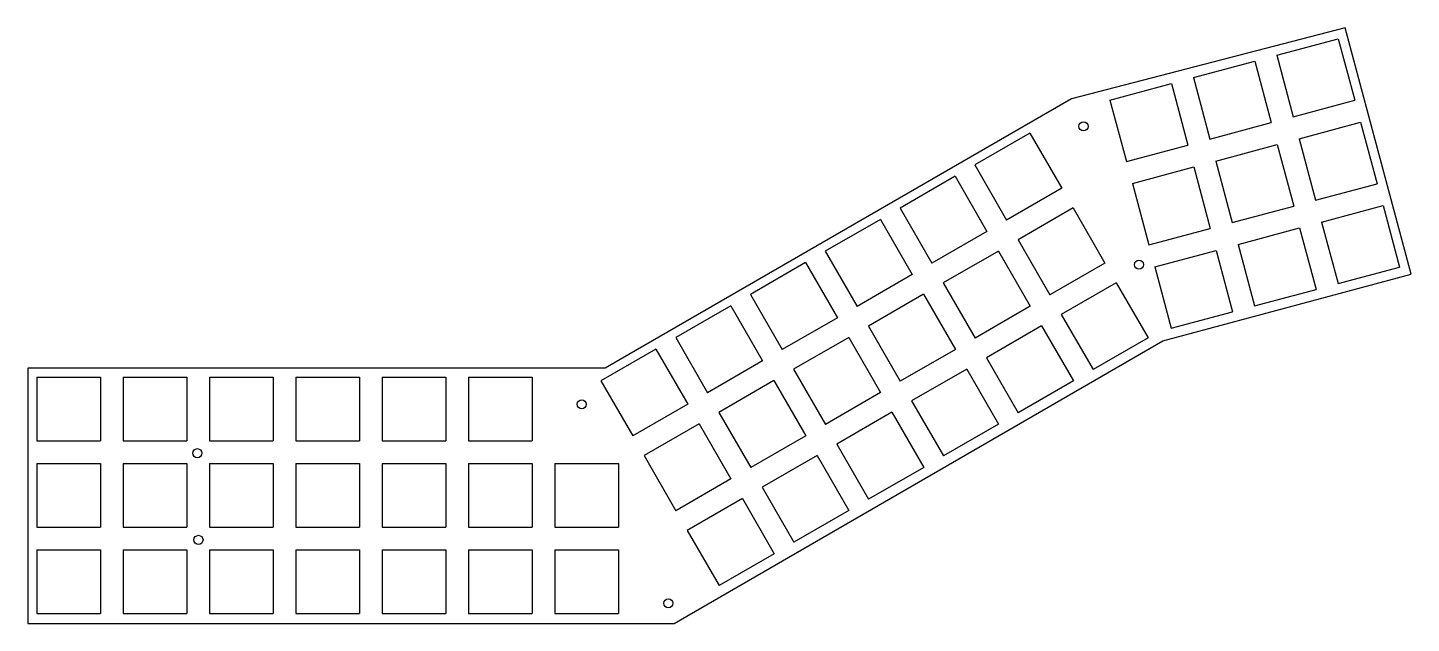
# Model space of a CAD drawing. Header units: millimetres. Extents: x -152 to 153, y -51 to 80.
import ezdxf

# ---------------------------------------------------------------- set-up
doc = ezdxf.new("R2010")
doc.units = ezdxf.units.MM

msp = doc.modelspace()

# ---------------------------------------------------------------- linework, layer by layer
at = {"color": 7, "linetype": 'Continuous'}
for p, q in [((138.28, 80.22), (78.01, 64.54)), ((152.81, 25.97), (138.28, 80.22)), ((123.22, 74.14), (136.74, 77.76)), ((136.74, 77.76), (140.37, 64.24)), ((123.22, 74.14), (126.84, 60.61)), ((104.87, 69.22), (118.39, 72.84)), ((118.39, 72.84), (122.01, 59.32)), ((86.51, 64.3), (100.04, 67.93)), ((100.04, 67.93), (103.66, 54.4)), ((104.87, 69.22), (108.49, 55.7)), ((78.01, 64.54), (-24.59, 5.3)), ((86.51, 64.3), (90.14, 50.78)), ((126.84, 60.61), (140.37, 64.24)), ((108.49, 55.7), (122.01, 59.32)), ((128.14, 55.78), (141.66, 59.41)), ((141.66, 59.41), (145.28, 45.89)), ((68.9, 57.01), (56.78, 50.01)), ((68.9, 57.01), (75.9, 44.88)), ((128.14, 55.78), (131.76, 42.26)), ((90.14, 50.78), (103.66, 54.4)), ((109.78, 50.87), (123.31, 54.49)), ((123.31, 54.49), (126.93, 40.97)), ((56.78, 50.01), (63.78, 37.88)), ((91.43, 45.95), (104.95, 49.57)), ((104.95, 49.57), (108.58, 36.05)), ((109.78, 50.87), (113.41, 37.34)), ((52.45, 47.51), (40.32, 40.51)), ((52.45, 47.51), (59.45, 35.38)), ((91.43, 45.95), (95.05, 32.43)), ((131.76, 42.26), (145.28, 45.89)), ((75.9, 44.88), (63.78, 37.88)), ((40.32, 40.51), (47.32, 28.38)), ((78.4, 40.55), (66.28, 33.55)), ((78.4, 40.55), (85.4, 28.43)), ((113.41, 37.34), (126.93, 40.97)), ((133.05, 37.43), (146.58, 41.06)), ((146.58, 41.06), (150.2, 27.53)), ((35.99, 38.01), (23.87, 31.01)), ((35.99, 38.01), (42.99, 25.88)), ((133.05, 37.43), (136.68, 23.91)), ((59.45, 35.38), (47.32, 28.38)), ((66.28, 33.55), (73.28, 21.43)), ((95.05, 32.43), (108.58, 36.05)), ((114.7, 32.51), (128.22, 36.14)), ((128.22, 36.14), (131.85, 22.62)), ((23.87, 31.01), (30.87, 18.88)), ((61.95, 31.05), (49.82, 24.05)), ((61.95, 31.05), (68.95, 18.93)), ((96.35, 27.6), (109.87, 31.22)), ((109.87, 31.22), (113.5, 17.7)), ((114.7, 32.51), (118.32, 18.99)), ((19.54, 28.51), (7.41, 21.51)), ((19.54, 28.51), (26.54, 16.38)), ((85.4, 28.43), (73.28, 21.43)), ((96.35, 27.6), (99.97, 14.07)), ((136.68, 23.91), (150.2, 27.53)), ((42.99, 25.88), (30.87, 18.88)), ((98.15, 11.33), (152.81, 25.97)), ((7.41, 21.51), (14.41, 9.38)), ((45.49, 21.55), (33.37, 14.55)), ((45.49, 21.55), (52.49, 9.43)), ((49.82, 24.05), (56.82, 11.93)), ((87.9, 24.1), (75.78, 17.1)), ((87.9, 24.1), (94.9, 11.97)), ((118.32, 18.99), (131.85, 22.62)), ((3.08, 19.01), (-9.04, 12.01)), ((3.08, 19.01), (10.08, 6.88)), ((68.95, 18.93), (56.82, 11.93)), ((26.54, 16.38), (14.41, 9.38)), ((75.78, 17.1), (82.78, 4.97)), ((99.97, 14.07), (113.5, 17.7)), ((33.37, 14.55), (40.37, 2.43)), ((71.45, 14.6), (59.32, 7.6)), ((71.45, 14.6), (78.45, 2.47)), ((-13.37, 9.51), (-25.49, 2.51)), ((-13.37, 9.51), (-6.37, -2.62)), ((-9.4, -50.86), (98.15, 11.33)), ((-9.04, 12.01), (-2.04, -0.12)), ((29.04, 12.05), (16.91, 5.05)), ((29.04, 12.05), (36.04, -0.07)), ((52.49, 9.43), (40.37, 2.43)), ((94.9, 11.97), (82.78, 4.97)), ((10.08, 6.88), (-2.04, -0.12)), ((59.32, 7.6), (66.32, -4.53)), ((-24.59, 5.3), (-151.61, 5.29)), ((-151.61, 5.29), (-151.61, -50.86)), ((-149.61, 3.31), (-149.61, -10.69)), ((-149.61, 3.31), (-135.61, 3.31)), ((-135.61, 3.31), (-135.61, -10.69)), ((-130.61, 3.31), (-130.61, -10.69)), ((-130.61, 3.31), (-116.61, 3.31)), ((-116.61, 3.31), (-116.61, -10.69)), ((-111.61, 3.31), (-111.61, -10.69)), ((-111.61, 3.31), (-97.61, 3.31)), ((-97.61, 3.31), (-97.61, -10.69)), ((-92.61, 3.31), (-92.61, -10.69)), ((-92.61, 3.31), (-78.61, 3.31)), ((-78.61, 3.31), (-78.61, -10.69)), ((-73.61, 3.31), (-73.61, -10.69)), ((-73.61, 3.31), (-59.61, 3.31)), ((-59.61, 3.31), (-59.61, -10.69)), ((-54.61, 3.31), (-54.61, -10.69)), ((-54.61, 3.31), (-40.61, 3.31)), ((-40.61, 3.31), (-40.61, -10.69)), ((16.91, 5.05), (23.91, -7.07)), ((54.99, 5.1), (42.87, -1.9)), ((54.99, 5.1), (61.99, -7.03)), ((-25.49, 2.51), (-18.49, -9.62)), ((12.58, 2.55), (0.46, -4.45)), ((12.58, 2.55), (19.58, -9.57)), ((78.45, 2.47), (66.32, -4.53)), ((-6.37, -2.62), (-18.49, -9.62)), ((36.04, -0.07), (23.91, -7.07)), ((42.87, -1.9), (49.87, -14.03)), ((0.46, -4.45), (7.46, -16.57)), ((38.54, -4.4), (26.41, -11.4)), ((38.54, -4.4), (45.54, -16.53)), ((-3.87, -6.95), (-15.99, -13.95)), ((-3.87, -6.95), (3.13, -19.07)), ((61.99, -7.03), (49.87, -14.03)), ((-149.61, -10.69), (-135.61, -10.69)), ((-130.61, -10.69), (-116.61, -10.69)), ((-111.61, -10.69), (-97.61, -10.69)), ((-92.61, -10.69), (-78.61, -10.69)), ((-73.61, -10.69), (-59.61, -10.69)), ((-54.61, -10.69), (-40.61, -10.69)), ((19.58, -9.57), (7.46, -16.57)), ((26.41, -11.4), (33.41, -23.53)), ((-15.99, -13.95), (-8.99, -26.07)), ((22.08, -13.9), (9.96, -20.9)), ((22.08, -13.9), (29.08, -26.03)), ((-149.61, -15.69), (-149.61, -29.69)), ((-149.61, -15.69), (-135.61, -15.69)), ((-135.61, -15.69), (-135.61, -29.69)), ((-130.61, -15.69), (-130.61, -29.69)), ((-130.61, -15.69), (-116.61, -15.69)), ((-116.61, -15.69), (-116.61, -29.69)), ((-111.61, -15.69), (-111.61, -29.69)), ((-111.61, -15.69), (-97.61, -15.69)), ((-97.61, -15.69), (-97.61, -29.69)), ((-92.61, -15.69), (-92.61, -29.69)), ((-92.61, -15.69), (-78.61, -15.69)), ((-78.61, -15.69), (-78.61, -29.69)), ((-73.61, -15.69), (-73.61, -29.69)), ((-73.61, -15.69), (-59.61, -15.69)), ((-59.61, -15.69), (-59.61, -29.69)), ((-54.61, -15.69), (-54.61, -29.69)), ((-54.61, -15.69), (-40.61, -15.69)), ((-40.61, -15.69), (-40.61, -29.69)), ((-35.61, -15.69), (-35.61, -29.69)), ((-35.61, -15.69), (-21.61, -15.69)), ((-21.61, -15.69), (-21.61, -29.69)), ((45.54, -16.53), (33.41, -23.53)), ((3.13, -19.07), (-8.99, -26.07)), ((9.96, -20.9), (16.96, -33.03)), ((5.63, -23.4), (-6.49, -30.4)), ((5.63, -23.4), (12.63, -35.53)), ((29.08, -26.03), (16.96, -33.03)), ((-149.61, -29.69), (-135.61, -29.69)), ((-130.61, -29.69), (-116.61, -29.69)), ((-111.61, -29.69), (-97.61, -29.69)), ((-92.61, -29.69), (-78.61, -29.69)), ((-73.61, -29.69), (-59.61, -29.69)), ((-54.61, -29.69), (-40.61, -29.69)), ((-35.61, -29.69), (-21.61, -29.69)), ((-6.49, -30.4), (0.51, -42.53)), ((-149.61, -34.69), (-149.61, -48.69)), ((-149.61, -34.69), (-135.61, -34.69)), ((-135.61, -34.69), (-135.61, -48.69)), ((-130.61, -34.69), (-130.61, -48.69)), ((-130.61, -34.69), (-116.61, -34.69)), ((-116.61, -34.69), (-116.61, -48.69)), ((-111.61, -34.69), (-111.61, -48.69)), ((-111.61, -34.69), (-97.61, -34.69)), ((-97.61, -34.69), (-97.61, -48.69)), ((-92.61, -34.69), (-92.61, -48.69)), ((-92.61, -34.69), (-78.61, -34.69)), ((-78.61, -34.69), (-78.61, -48.69)), ((-73.61, -34.69), (-73.61, -48.69)), ((-73.61, -34.69), (-59.61, -34.69)), ((-59.61, -34.69), (-59.61, -48.69)), ((-54.61, -34.69), (-54.61, -48.69)), ((-54.61, -34.69), (-40.61, -34.69)), ((-40.61, -34.69), (-40.61, -48.69)), ((-35.61, -34.69), (-35.61, -48.69)), ((-35.61, -34.69), (-21.61, -34.69)), ((-21.61, -34.69), (-21.61, -48.69)), ((12.63, -35.53), (0.51, -42.53)), ((-149.61, -48.69), (-135.61, -48.69)), ((-130.61, -48.69), (-116.61, -48.69)), ((-111.61, -48.69), (-97.61, -48.69)), ((-92.61, -48.69), (-78.61, -48.69)), ((-73.61, -48.69), (-59.61, -48.69)), ((-54.61, -48.69), (-40.61, -48.69)), ((-35.61, -48.69), (-21.61, -48.69)), ((-151.61, -50.86), (-9.4, -50.86))]:
    msp.add_line(p, q, dxfattribs=at)
for centre in [(80.69, 58.49), (92.88, 28.09), (-29.7, -2.65), (-114.26, -13.42), (-114.03, -32.49), (-10.65, -46.44)]:
    msp.add_circle(centre, 1, dxfattribs=at)

doc.saveas('drawing.dxf')
